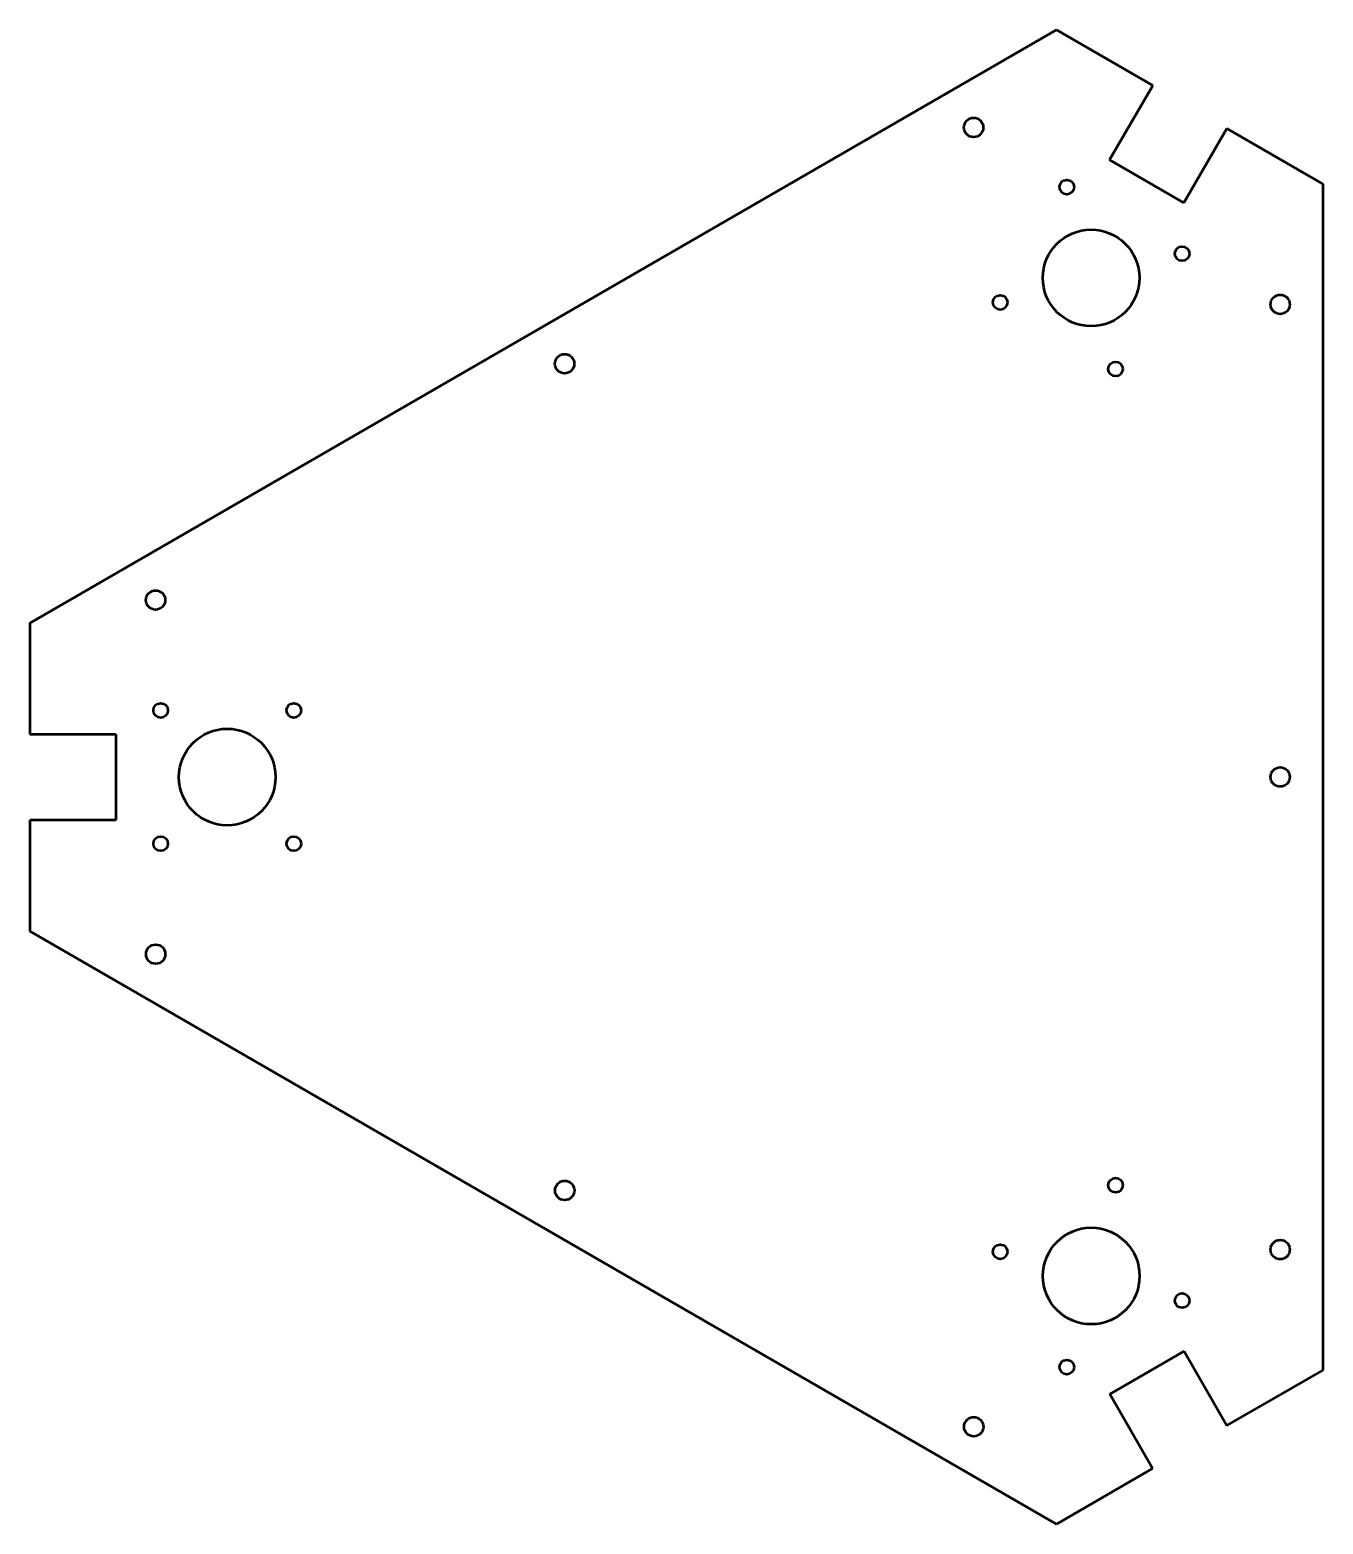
# Model space of a CAD drawing. Header units: millimetres. Extents: x 42 to 343, y 56 to 404.
import ezdxf

# ---------------------------------------------------------------- set-up
doc = ezdxf.new("R2010")
doc.units = ezdxf.units.MM
doc.layers.add('Visible (ANSI)', color=7, linetype='Continuous', lineweight=50)

msp = doc.modelspace()

# ---------------------------------------------------------------- linework, layer by layer
at = {"layer": 'Visible (ANSI)'}
for p, q in [((280.93, 404.3), (41.81, 266.23)), ((303.32, 391.38), (280.93, 404.3)), ((293.28, 374.08), (303.32, 391.38)), ((320.58, 381.36), (310.58, 364.04)), ((343, 368.42), (320.58, 381.36)), ((310.58, 364.04), (293.28, 374.08)), ((343, 92.35), (343, 368.42)), ((41.81, 266.23), (41.81, 240.38)), ((41.81, 240.38), (61.81, 240.38)), ((61.81, 240.38), (61.81, 220.38)), ((41.81, 220.38), (41.81, 194.53)), ((61.81, 220.38), (41.81, 220.38)), ((41.81, 194.53), (280.89, 56.5)), ((293.29, 86.75), (310.61, 96.75)), ((310.61, 96.75), (320.61, 79.42)), ((320.61, 79.42), (343, 92.35)), ((303.29, 69.42), (293.29, 86.75)), ((280.89, 56.5), (303.29, 69.42))]:
    msp.add_line(p, q, dxfattribs=at)
for centre, radius in [((261.61, 381.59), 2.25), ((283.3, 367.71), 1.7), ((288.96, 346.57), 11.25), ((310.15, 352.21), 1.7), ((267.8, 340.87), 1.7), ((333, 340.4), 2.25), ((166.35, 326.59), 2.25), ((294.65, 325.37), 1.7), ((71.08, 271.59), 2.25), ((72.28, 245.88), 1.7), ((103.28, 245.88), 1.7), ((87.78, 230.38), 11.25), ((333, 230.4), 2.25), ((72.28, 214.88), 1.7), ((103.28, 214.88), 1.7), ((71.11, 189.16), 2.25), ((166.37, 134.16), 2.25), ((294.65, 135.39), 1.7), ((288.99, 114.25), 11.25), ((333, 120.4), 2.25), ((267.8, 119.89), 1.7), ((310.15, 108.54), 1.7), ((283.3, 93.04), 1.7), ((261.63, 79.16), 2.25)]:
    msp.add_circle(centre, radius, dxfattribs=at)

doc.saveas('drawing.dxf')
